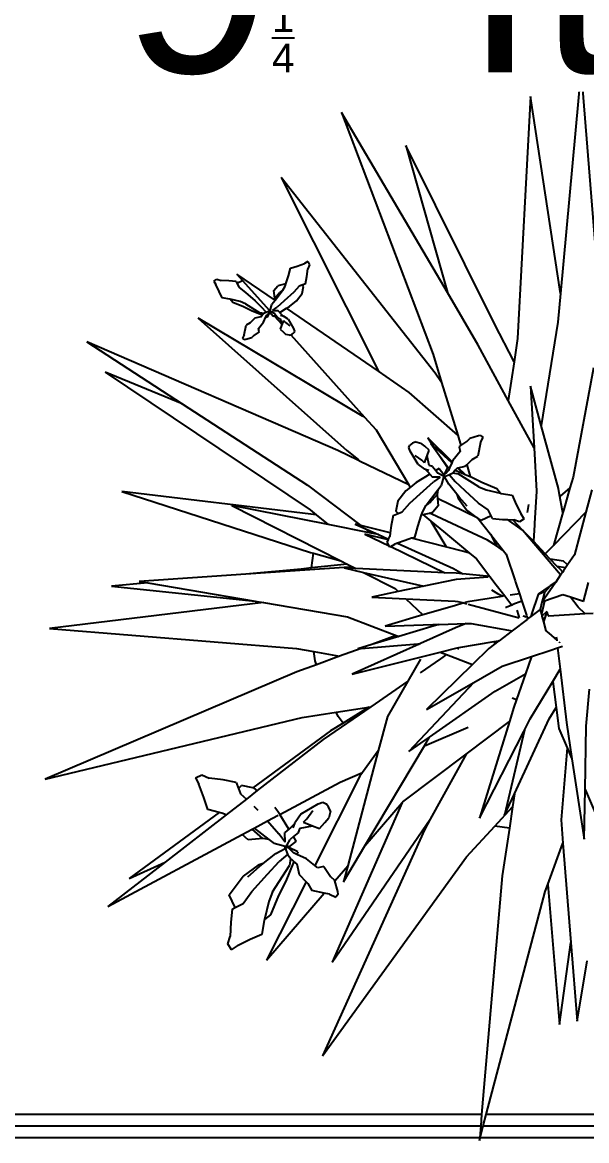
# Model space of a CAD drawing. Header units: metres. Extents: x 244.4 to 340.3, y -4.1 to 64.3.
# Drawn here: x 328.898 to 329.284, y 47.32 to 48.087 of the extents above; entities that cross this region are included whole.
import ezdxf

# ---------------------------------------------------------------- set-up
doc = ezdxf.new("R2010")
doc.units = ezdxf.units.M
doc.layers.get('Defpoints').update_dxf_attribs({"lineweight": 0})
doc.layers.add('Edges', color=7, linetype='Continuous')
doc.styles.add('TEXTS', font='swissl.ttf')
doc.dimstyles.new('Copy of DIMTEXT', dxfattribs={"dimscale": 0.3, "dimtxt": 0.22, "dimasz": 0.18, "dimexe": 0.05, "dimexo": 0.05, "dimgap": 0.05, "dimtad": 0, "dimzin": 1, "dimdsep": 46, "dimtxsty": 'TEXTS', "dimblk": 'ARCHTICK', "dimcen": 0.1, "dimclrd": 256, "dimclre": 6, "dimclrt": 7, "dimadec": 0, "dimazin": 0, "dimtfac": 0.15, "dimtix": 1, "dimtofl": 0, "dimtmove": 1, "dimatfit": 3, "dimldrblk": 'OPEN', "dimfxl": 0, "dimtolj": 1, "dimtzin": 0, "dimarcsym": 0})

# ---------------------------------------------------------------- blocks, each defined once
blk = doc.blocks.new('7ui89o')
at = {"layer": 'Edges'}
for p, q in [((277.58516, 48.07429), (276.50005, 48.07423)), ((277.58516, 48.06637), (276.50005, 48.06631)), ((276.50005, 48.05844), (277.58516, 48.05844)), ((277.07142, 48.055), (277.05724, 47.9007)), ((277.08604, 47.87334), (277.07142, 48.055)), ((277.03682, 48.03599), (277.02784, 47.86995)), ((277.05724, 47.9007), (277.03682, 48.03599)), ((276.90732, 48.02491), (276.97003, 47.85898)), ((276.9798, 47.90142), (276.90732, 48.02491)), ((276.9512, 48.00233), (276.9798, 47.90142)), ((277.01211, 47.87993), (276.9512, 48.00233)), ((276.97138, 47.84618), (276.8658, 47.98035)), ((276.8658, 47.98035), (276.93248, 47.84737)), ((276.87681, 47.9195), (276.88177, 47.92136)), ((276.88412, 47.92268), (276.88177, 47.92136)), ((276.88412, 47.92268), (276.8853, 47.92031)), ((276.86125, 47.89634), (276.8355, 47.91405)), ((276.8355, 47.91405), (276.83945, 47.90962)), ((276.87087, 47.91278), (276.87229, 47.91803)), ((276.87229, 47.91803), (276.87681, 47.9195)), ((276.88343, 47.91233), (276.88408, 47.9176)), ((276.8853, 47.92031), (276.88408, 47.9176)), ((276.8196, 47.90917), (276.82185, 47.91056)), ((276.8196, 47.90917), (276.82114, 47.90696)), ((276.82345, 47.90219), (276.82114, 47.90696)), ((276.82185, 47.91056), (276.82466, 47.90961)), ((276.82997, 47.90946), (276.82466, 47.90961)), ((276.83491, 47.90894), (276.82997, 47.90946)), ((276.83491, 47.90894), (276.83549, 47.90777)), ((276.83549, 47.90777), (276.83945, 47.90962)), ((276.83549, 47.90777), (276.83698, 47.90477)), ((276.83945, 47.90962), (276.85758, 47.88929)), ((276.86091, 47.90287), (276.86349, 47.90595)), ((276.869, 47.90728), (276.86349, 47.90595)), ((276.86698, 47.90295), (276.86851, 47.90586)), ((276.86851, 47.90586), (276.869, 47.90728)), ((276.869, 47.90728), (276.87087, 47.91278)), ((276.8781, 47.90579), (276.87447, 47.9016)), ((276.88012, 47.90656), (276.8781, 47.90579)), ((276.88245, 47.90746), (276.88012, 47.90656)), ((276.88012, 47.90656), (276.88128, 47.90547)), ((276.88245, 47.90746), (276.88343, 47.91233)), ((276.82535, 47.89784), (276.82345, 47.90219)), ((276.83698, 47.90477), (276.8415, 47.90155)), ((276.8415, 47.90155), (276.84799, 47.89566)), ((276.86143, 47.89745), (276.86091, 47.90287)), ((276.86143, 47.89745), (276.86504, 47.90159)), ((276.86674, 47.90251), (276.86173, 47.89602)), ((276.86698, 47.90295), (276.86504, 47.90159)), ((276.86674, 47.90251), (276.86698, 47.90295)), ((276.87447, 47.9016), (276.86799, 47.89569)), ((276.87638, 47.89565), (276.88025, 47.9007)), ((276.88025, 47.9007), (276.88128, 47.90547)), ((277.00095, 47.86539), (276.9798, 47.90142)), ((277.05724, 47.9007), (277.05544, 47.88114)), ((276.83071, 47.89691), (276.82535, 47.89784)), ((276.83101, 47.89684), (276.83071, 47.89691)), ((276.8328, 47.8945), (276.83101, 47.89684)), ((276.83781, 47.89522), (276.83101, 47.89684)), ((276.84002, 47.89156), (276.8328, 47.8945)), ((276.84132, 47.89377), (276.83781, 47.89522)), ((276.84544, 47.88886), (276.84002, 47.89156)), ((276.84132, 47.89377), (276.85127, 47.88748)), ((276.84799, 47.89566), (276.8527, 47.89124)), ((276.85554, 47.88802), (276.8527, 47.89124)), ((276.85841, 47.88911), (276.85955, 47.89319)), ((276.86167, 47.89594), (276.85955, 47.89319)), ((276.85999, 47.88912), (276.86316, 47.89142)), ((276.86125, 47.89634), (276.86143, 47.89745)), ((276.86173, 47.89602), (276.86125, 47.89634)), ((276.8619, 47.8959), (276.86173, 47.89602)), ((276.86541, 47.89341), (276.86316, 47.89142)), ((276.86489, 47.88769), (276.86961, 47.8906)), ((276.86541, 47.89341), (276.8655, 47.89342)), ((276.8655, 47.89342), (276.86546, 47.89345)), ((276.86799, 47.89569), (276.8655, 47.89342)), ((276.86961, 47.8906), (276.87148, 47.89175)), ((276.93248, 47.84737), (276.86961, 47.8906)), ((276.87148, 47.89175), (276.87638, 47.89565)), ((276.80906, 47.88392), (276.91097, 47.793)), ((276.92162, 47.81671), (276.80906, 47.88392)), ((276.84789, 47.88378), (276.84453, 47.88058)), ((276.85278, 47.88579), (276.84544, 47.88886)), ((276.85184, 47.88472), (276.84789, 47.88378)), ((276.85392, 47.887), (276.85127, 47.88748)), ((276.85184, 47.88472), (276.85278, 47.88579)), ((276.85201, 47.88476), (276.85184, 47.88472)), ((276.85278, 47.88579), (276.85343, 47.88648)), ((276.85343, 47.88648), (276.85392, 47.887)), ((276.85382, 47.88108), (276.85544, 47.88467)), ((276.85392, 47.887), (276.85446, 47.88758)), ((276.85446, 47.88758), (276.85554, 47.88802)), ((276.85544, 47.88467), (276.85601, 47.88594)), ((276.85636, 47.88428), (276.85544, 47.88467)), ((276.85554, 47.88802), (276.85779, 47.88892)), ((276.85601, 47.88594), (276.85662, 47.88652)), ((276.85636, 47.88428), (276.85801, 47.88768)), ((276.85662, 47.88652), (276.85675, 47.88664)), ((276.8569, 47.88647), (276.85662, 47.88652)), ((276.85675, 47.88664), (276.85807, 47.8879)), ((276.8569, 47.88647), (276.85675, 47.88664)), ((276.85757, 47.8891), (276.8577, 47.88909)), ((276.85758, 47.88929), (276.8577, 47.88909)), ((276.8577, 47.88909), (276.85775, 47.8891)), ((276.85779, 47.88892), (276.8577, 47.88909)), ((276.85775, 47.8891), (276.8578, 47.88905)), ((276.85779, 47.88892), (276.85786, 47.88895)), ((276.85786, 47.88895), (276.85789, 47.88893)), ((276.85789, 47.88893), (276.85806, 47.88845)), ((276.85789, 47.88893), (276.85792, 47.88891)), ((276.85792, 47.88891), (276.85825, 47.88854)), ((276.85792, 47.88891), (276.8583, 47.88871)), ((276.85799, 47.88911), (276.85841, 47.88911)), ((276.85801, 47.88768), (276.85807, 47.8879)), ((276.85801, 47.88768), (276.85817, 47.8878)), ((276.85806, 47.88845), (276.85817, 47.88825)), ((276.85807, 47.8879), (276.8582, 47.88803)), ((276.85815, 47.88818), (276.85817, 47.88825)), ((276.85815, 47.88818), (276.8582, 47.88803)), ((276.85817, 47.88825), (276.85825, 47.88854)), ((276.85817, 47.8878), (276.85895, 47.88836)), ((276.86039, 47.88491), (276.85817, 47.8878)), ((276.85825, 47.88854), (276.8583, 47.88871)), ((276.8583, 47.88871), (276.85841, 47.88911)), ((276.85837, 47.88867), (276.85895, 47.88836)), ((276.85895, 47.88836), (276.86105, 47.88723)), ((276.85996, 47.88909), (276.85999, 47.88912)), ((276.85999, 47.88912), (276.86362, 47.88914)), ((276.86039, 47.88491), (276.8611, 47.88535)), ((276.86208, 47.88595), (276.86105, 47.88723)), ((276.8611, 47.88535), (276.86208, 47.88595)), ((276.8611, 47.88535), (276.86598, 47.87987)), ((276.86364, 47.88403), (276.86208, 47.88595)), ((276.86489, 47.88769), (276.86362, 47.88914)), ((276.86364, 47.88403), (276.86527, 47.88346)), ((276.86542, 47.88707), (276.86489, 47.88769)), ((276.86527, 47.88346), (276.86598, 47.87987)), ((276.86701, 47.88545), (276.86542, 47.88707)), ((276.86543, 47.886), (276.86701, 47.88545)), ((276.86701, 47.88545), (276.86744, 47.88531)), ((276.87058, 47.8831), (276.86744, 47.88531)), ((276.87058, 47.8831), (276.87437, 47.87666)), ((276.84054, 47.87244), (276.84183, 47.87902)), ((276.84453, 47.88058), (276.84183, 47.87902)), ((276.85034, 47.87684), (276.85382, 47.88108)), ((276.85085, 47.87453), (276.85034, 47.87684)), ((276.86619, 47.87884), (276.86517, 47.87619)), ((276.86517, 47.87619), (276.86736, 47.87422)), ((276.86598, 47.87987), (276.86619, 47.87884)), ((276.86749, 47.8822), (276.86619, 47.87884)), ((276.86749, 47.8822), (276.86872, 47.88089)), ((276.86872, 47.88089), (276.87187, 47.87866)), ((276.87437, 47.87666), (276.87496, 47.8749)), ((277.02546, 47.85378), (277.01211, 47.87993)), ((277.05544, 47.88114), (277.04409, 47.81011)), ((276.90471, 47.79297), (276.7326, 47.86754)), ((276.7326, 47.86754), (276.79793, 47.82511)), ((276.84054, 47.87244), (276.83938, 47.87003)), ((276.84054, 47.86917), (276.83938, 47.87003)), ((276.84054, 47.86917), (276.84157, 47.86932)), ((276.84157, 47.86932), (276.8457, 47.87054)), ((276.84711, 47.87206), (276.8457, 47.87054)), ((276.85085, 47.87453), (276.84711, 47.87206)), ((276.86736, 47.87422), (276.86916, 47.87273)), ((276.87161, 47.8721), (276.86916, 47.87273)), ((276.87161, 47.8721), (276.87256, 47.8725)), ((276.87256, 47.8725), (276.87329, 47.87281)), ((276.87256, 47.8725), (276.92304, 47.81591)), ((276.87329, 47.87281), (276.87445, 47.87373)), ((276.87496, 47.8749), (276.87445, 47.87373)), ((277.02784, 47.86995), (277.02546, 47.85378)), ((277.02156, 47.82736), (277.00095, 47.86539)), ((276.97003, 47.85898), (276.97585, 47.83982)), ((277.02546, 47.85378), (277.02156, 47.82736)), ((276.7452, 47.84684), (276.88575, 47.75236)), ((276.79793, 47.82511), (276.7452, 47.84684)), ((276.9537, 47.83277), (276.93248, 47.84737)), ((276.97585, 47.83982), (276.97138, 47.84618)), ((277.07984, 47.84972), (277.06594, 47.77483)), ((276.97585, 47.83982), (276.98686, 47.80363)), ((277.03668, 47.83726), (277.03918, 47.79486)), ((277.04409, 47.81011), (277.03668, 47.83726)), ((276.98686, 47.80363), (276.9537, 47.83277)), ((276.79793, 47.82511), (276.88388, 47.76928)), ((277.03918, 47.79486), (277.02156, 47.82736)), ((276.92304, 47.81591), (276.92162, 47.81671)), ((276.92304, 47.81591), (276.93088, 47.80713)), ((276.93088, 47.80713), (276.95348, 47.76946)), ((277.05588, 47.76693), (277.04409, 47.81011)), ((276.95818, 47.79909), (276.95579, 47.79807)), ((276.95818, 47.79909), (276.96168, 47.79818)), ((276.96639, 47.80167), (276.96984, 47.79648)), ((276.98316, 47.78528), (276.96639, 47.80167)), ((276.98686, 47.80363), (276.98905, 47.79641)), ((276.98905, 47.79641), (276.99318, 47.79915)), ((276.99318, 47.79915), (276.99521, 47.80132)), ((277.0011, 47.80305), (276.99521, 47.80132)), ((277.00257, 47.7986), (277.00073, 47.78919)), ((277.00257, 47.80327), (277.0011, 47.80305)), ((277.00257, 47.80327), (277.00423, 47.80204)), ((277.00257, 47.7986), (277.00423, 47.80204)), ((276.91831, 47.78642), (276.90471, 47.79297)), ((276.91097, 47.793), (276.91859, 47.78678)), ((276.95339, 47.79508), (276.95413, 47.79676)), ((276.95424, 47.79257), (276.95339, 47.79508)), ((276.95579, 47.79807), (276.95413, 47.79676)), ((276.95966, 47.78336), (276.95424, 47.79257)), ((276.96426, 47.79606), (276.96168, 47.79818)), ((276.96739, 47.79324), (276.96426, 47.79606)), ((276.96593, 47.78945), (276.96739, 47.79324)), ((276.96984, 47.79648), (276.9684, 47.7978)), ((276.9684, 47.7978), (276.97425, 47.78987)), ((276.98284, 47.78456), (276.96984, 47.79648)), ((276.98858, 47.79232), (276.9836, 47.78626)), ((276.98784, 47.79561), (276.98905, 47.79641)), ((276.98784, 47.79561), (276.98858, 47.79232)), ((277.03918, 47.79486), (277.04093, 47.76515)), ((276.91831, 47.78642), (276.91859, 47.78678)), ((276.92008, 47.78556), (276.91831, 47.78642)), ((276.91859, 47.78678), (276.92008, 47.78556)), ((276.95348, 47.76946), (276.92008, 47.78556)), ((276.96232, 47.78653), (276.95781, 47.78971)), ((276.95966, 47.78336), (276.96414, 47.78022)), ((276.96408, 47.78466), (276.96232, 47.78653)), ((276.96408, 47.78466), (276.96593, 47.78945)), ((276.96725, 47.78285), (276.96593, 47.78945)), ((276.97425, 47.78987), (276.97985, 47.78145)), ((276.97425, 47.78987), (276.98042, 47.78149)), ((276.98284, 47.78456), (276.98129, 47.78113)), ((276.98316, 47.78528), (276.98284, 47.78456)), ((276.9836, 47.78626), (276.98316, 47.78528)), ((276.99207, 47.78239), (276.99304, 47.78331)), ((276.99304, 47.78331), (276.99687, 47.78697)), ((276.99304, 47.78331), (276.99551, 47.77517)), ((276.99687, 47.78697), (277.00073, 47.78919)), ((276.96779, 47.77682), (276.95837, 47.77101)), ((276.96475, 47.78001), (276.96414, 47.78022)), ((276.96475, 47.78001), (276.96702, 47.77769)), ((276.96702, 47.77923), (276.96475, 47.78001)), ((276.96702, 47.77769), (276.96779, 47.77682)), ((276.96958, 47.78204), (276.96725, 47.78285)), ((276.96779, 47.77682), (276.9696, 47.77475)), ((276.96958, 47.78204), (276.9718, 47.77929)), ((276.97421, 47.78078), (276.9718, 47.77929)), ((276.9718, 47.77929), (276.97327, 47.77747)), ((276.97627, 47.77586), (276.97327, 47.77747)), ((276.97421, 47.78078), (276.97738, 47.77666)), ((276.97738, 47.77666), (276.97627, 47.77586)), ((276.9771, 47.77541), (276.97627, 47.77586)), ((276.9772, 47.77536), (276.97705, 47.77479)), ((276.97739, 47.77602), (276.9772, 47.77536)), ((276.97779, 47.77504), (276.9772, 47.77536)), ((276.97753, 47.77651), (276.97734, 47.77633)), ((276.97742, 47.77612), (276.97734, 47.77633)), ((276.97761, 47.77681), (276.97738, 47.77666)), ((276.97742, 47.77612), (276.97739, 47.77602)), ((276.97755, 47.77573), (276.97739, 47.77602)), ((276.97755, 47.77573), (276.97742, 47.77612)), ((276.97941, 47.77831), (276.97753, 47.77651)), ((276.97761, 47.77681), (276.97753, 47.77651)), ((276.97779, 47.77504), (276.97755, 47.77573)), ((276.97985, 47.78145), (276.97761, 47.77681)), ((276.98114, 47.77635), (276.97793, 47.77505)), ((276.9792, 47.77856), (276.9796, 47.77849)), ((276.9792, 47.77856), (276.97941, 47.77831)), ((276.9796, 47.77849), (276.97941, 47.77831)), ((276.98047, 47.77932), (276.9796, 47.77849)), ((276.97997, 47.78168), (276.97985, 47.78145)), ((276.97997, 47.78168), (276.98042, 47.78149)), ((276.98042, 47.78149), (276.98129, 47.78113)), ((276.98129, 47.78113), (276.98047, 47.77932)), ((276.98268, 47.77697), (276.98114, 47.77635)), ((276.98114, 47.77635), (276.9852, 47.77174)), ((276.98349, 47.77779), (276.98268, 47.77697)), ((276.98415, 47.77854), (276.98349, 47.77779)), ((276.98349, 47.77779), (276.98724, 47.77712)), ((276.98509, 47.77953), (276.98415, 47.77854)), ((276.98643, 47.78105), (276.98509, 47.77953)), ((276.98509, 47.77953), (276.99104, 47.77704)), ((276.98618, 47.78099), (276.98643, 47.78105)), ((276.98643, 47.78105), (276.98662, 47.7811)), ((276.98662, 47.7811), (276.98727, 47.78125)), ((276.99104, 47.77704), (276.98662, 47.7811)), ((277.00146, 47.76813), (276.98724, 47.77712)), ((276.98727, 47.78125), (276.99207, 47.78239)), ((276.99198, 47.77665), (276.98727, 47.78125)), ((276.99104, 47.77704), (276.99198, 47.77665)), ((276.99198, 47.77665), (276.99551, 47.77517)), ((276.88388, 47.76928), (276.92057, 47.74159)), ((276.95443, 47.76788), (276.95137, 47.76544)), ((276.95348, 47.76946), (276.95443, 47.76788)), ((276.95837, 47.77101), (276.95443, 47.76788)), ((276.96335, 47.76538), (276.97026, 47.77149)), ((276.97479, 47.77478), (276.9696, 47.77475)), ((276.97479, 47.77478), (276.97026, 47.77149)), ((276.97324, 47.76613), (276.97542, 47.76895)), ((276.97483, 47.77481), (276.97479, 47.77478)), ((276.97705, 47.77479), (276.97542, 47.76895)), ((276.97806, 47.77482), (276.97705, 47.77479)), ((276.97784, 47.77502), (276.97779, 47.77504)), ((276.97793, 47.77505), (276.97784, 47.77502)), ((276.97798, 47.77496), (276.97784, 47.77502)), ((276.97798, 47.77496), (276.97793, 47.77505)), ((276.97825, 47.7748), (276.97798, 47.77496)), ((276.98084, 47.76986), (276.97806, 47.77482)), ((276.97825, 47.7748), (276.97806, 47.77482)), ((276.98625, 47.76311), (276.98084, 47.76986)), ((276.99193, 47.76543), (276.9852, 47.77174)), ((276.99551, 47.77517), (276.99558, 47.77514)), ((276.99558, 47.77514), (277.00331, 47.77128)), ((277.00146, 47.76813), (277.00647, 47.76606)), ((277.00331, 47.77128), (277.01363, 47.76709)), ((277.06594, 47.77483), (277.06382, 47.76745)), ((276.75659, 47.76496), (276.88597, 47.72316)), ((276.88629, 47.74934), (276.75659, 47.76496)), ((276.95137, 47.76544), (276.94584, 47.75822)), ((276.95409, 47.75694), (276.96335, 47.76538)), ((276.96514, 47.75565), (276.97324, 47.76613)), ((276.97273, 47.76288), (276.96758, 47.75695)), ((276.97324, 47.76613), (276.97273, 47.76288)), ((276.97273, 47.76288), (276.973, 47.76006)), ((277.00025, 47.74692), (276.973, 47.76006)), ((276.973, 47.76006), (276.97347, 47.75512)), ((276.98625, 47.76311), (276.9871, 47.76041)), ((276.98784, 47.76113), (276.98625, 47.76311)), ((276.9871, 47.76041), (276.993, 47.7523)), ((276.99336, 47.75492), (276.98784, 47.76113)), ((277.0012, 47.75701), (276.99193, 47.76543)), ((277.00647, 47.76606), (277.01619, 47.76375)), ((277.01363, 47.76709), (277.01619, 47.76375)), ((277.01619, 47.76375), (277.01662, 47.76364)), ((277.01662, 47.76364), (277.02428, 47.76232)), ((277.02428, 47.76232), (277.02698, 47.7561)), ((277.04093, 47.76515), (277.03951, 47.7429)), ((277.0567, 47.76255), (277.05588, 47.76693)), ((277.0571, 47.7618), (277.0567, 47.76255)), ((277.05687, 47.7616), (277.0567, 47.76255)), ((277.0571, 47.7618), (277.05687, 47.7616)), ((277.05853, 47.75276), (277.05687, 47.7616)), ((277.06382, 47.76745), (277.0571, 47.7618)), ((277.06382, 47.76745), (277.05952, 47.75253)), ((277.07878, 47.76617), (277.07471, 47.75082)), ((276.89809, 47.74222), (276.83203, 47.7554)), ((276.83203, 47.7554), (276.90671, 47.71735)), ((276.88575, 47.75236), (276.88985, 47.74899)), ((276.94584, 47.75822), (276.94437, 47.75141)), ((276.94891, 47.75096), (276.95409, 47.75694)), ((276.9648, 47.75501), (276.96261, 47.75085)), ((276.9648, 47.75501), (276.96758, 47.75695)), ((276.96514, 47.75565), (276.9648, 47.75501)), ((276.97347, 47.75512), (276.96979, 47.75073)), ((277.00025, 47.74692), (276.993, 47.7523)), ((277.00765, 47.75242), (277.0012, 47.75701)), ((277.00978, 47.74813), (277.00765, 47.75242)), ((277.02698, 47.7561), (277.03029, 47.74929)), ((277.03547, 47.75611), (277.03458, 47.75057)), ((277.05893, 47.75262), (277.05853, 47.75276)), ((277.05894, 47.75053), (277.05853, 47.75276)), ((277.05952, 47.75253), (277.05894, 47.75053)), ((276.88985, 47.74899), (276.88629, 47.74934)), ((276.88985, 47.74899), (276.89809, 47.74222)), ((276.9427, 47.74857), (276.9413, 47.74161)), ((276.9427, 47.74857), (276.94603, 47.74985)), ((276.94603, 47.74985), (276.94437, 47.75141)), ((276.94603, 47.74985), (276.94891, 47.75096)), ((276.96192, 47.74883), (276.95924, 47.74098)), ((276.96261, 47.75085), (276.96192, 47.74883)), ((276.96192, 47.74883), (276.963, 47.74909)), ((276.963, 47.74909), (276.96747, 47.75017)), ((276.963, 47.74909), (276.96839, 47.74463)), ((276.96747, 47.75017), (276.96842, 47.7504)), ((276.96907, 47.74943), (276.96747, 47.75017)), ((276.96839, 47.74463), (276.97868, 47.72748)), ((276.96839, 47.74463), (276.97703, 47.73748)), ((276.96842, 47.7504), (276.96979, 47.75073)), ((277.00735, 47.73162), (276.96907, 47.74943)), ((277.00058, 47.74668), (277.00025, 47.74692)), ((277.00294, 47.74493), (277.00058, 47.74668)), ((277.00058, 47.74668), (277.00927, 47.73575)), ((277.00978, 47.74813), (277.00294, 47.74493)), ((277.01061, 47.74645), (277.00978, 47.74813)), ((277.01061, 47.74645), (277.01767, 47.74572)), ((277.01767, 47.74572), (277.02092, 47.74562)), ((277.03136, 47.73849), (277.02092, 47.74562)), ((277.02092, 47.74562), (277.02475, 47.74551)), ((277.03136, 47.73849), (277.02475, 47.74551)), ((277.02475, 47.74551), (277.02525, 47.7455)), ((277.02927, 47.74414), (277.02525, 47.7455)), ((277.03249, 47.74613), (277.02927, 47.74414)), ((277.03249, 47.74613), (277.03029, 47.74929)), ((277.07471, 47.75082), (277.05244, 47.72795)), ((277.05894, 47.75053), (277.05244, 47.72795)), ((277.07471, 47.75082), (277.06691, 47.72142)), ((276.92752, 47.73635), (276.89809, 47.74222)), ((276.92057, 47.74159), (276.91656, 47.7426)), ((276.91656, 47.7426), (276.92326, 47.73957)), ((276.94067, 47.73653), (276.92057, 47.74159)), ((276.92326, 47.73957), (276.92752, 47.73635)), ((276.92326, 47.73957), (276.93258, 47.73534)), ((276.9413, 47.74161), (276.94067, 47.73653)), ((276.95924, 47.74098), (276.95721, 47.73348)), ((276.97703, 47.73748), (276.99492, 47.72268)), ((277.05743, 47.70766), (277.03136, 47.73849)), ((277.03874, 47.73079), (277.03136, 47.73849)), ((277.03945, 47.74197), (277.03874, 47.73079)), ((277.03951, 47.7429), (277.03945, 47.74197)), ((276.92313, 47.73578), (276.93989, 47.72767)), ((276.93934, 47.73179), (276.92313, 47.73578)), ((276.93258, 47.73534), (276.92752, 47.73635)), ((276.93258, 47.73534), (276.93952, 47.73219)), ((276.93863, 47.73021), (276.93934, 47.73179)), ((276.93989, 47.72767), (276.93863, 47.73021)), ((276.93934, 47.73179), (276.93952, 47.73219)), ((276.93952, 47.73219), (276.94037, 47.73409)), ((276.94067, 47.73653), (276.94037, 47.73409)), ((276.9456, 47.72944), (276.94367, 47.72872)), ((276.95076, 47.73137), (276.9456, 47.72944)), ((276.9456, 47.72944), (276.9839, 47.71208)), ((276.9553, 47.73285), (276.95076, 47.73137)), ((276.95721, 47.73348), (276.9553, 47.73285)), ((276.991, 47.72387), (276.9553, 47.73285)), ((277.01339, 47.72761), (277.00735, 47.73162)), ((277.00927, 47.73575), (277.01339, 47.72761)), ((277.00927, 47.73575), (277.01835, 47.72432)), ((277.04687, 47.72224), (277.03874, 47.73079)), ((276.88597, 47.72316), (276.888, 47.72259)), ((276.88667, 47.71248), (276.888, 47.72259)), ((276.888, 47.72259), (276.90671, 47.71735)), ((276.94031, 47.72683), (276.93989, 47.72767)), ((276.94031, 47.72683), (276.94092, 47.72717)), ((276.94092, 47.72717), (276.94367, 47.72872)), ((276.94092, 47.72717), (276.97799, 47.70922)), ((276.99492, 47.72268), (276.991, 47.72387)), ((276.99492, 47.72268), (276.99975, 47.71869)), ((277.01835, 47.72432), (277.01339, 47.72761)), ((277.01835, 47.72432), (277.02019, 47.72201)), ((277.02019, 47.72201), (277.0262, 47.70371)), ((277.05244, 47.72795), (277.04687, 47.72224)), ((277.05034, 47.71858), (277.04687, 47.72224)), ((276.91103, 47.71515), (276.88667, 47.71248)), ((276.90671, 47.71735), (276.91103, 47.71515)), ((276.91103, 47.71515), (276.91532, 47.71296)), ((276.99975, 47.71869), (277.00887, 47.7067)), ((277.05942, 47.71719), (277.05034, 47.71858)), ((277.05511, 47.71357), (277.05034, 47.71858)), ((277.06189, 47.71495), (277.05942, 47.71719)), ((277.06224, 47.71464), (277.05945, 47.71058)), ((277.06224, 47.71464), (277.06189, 47.71495)), ((277.06691, 47.72142), (277.06224, 47.71464)), ((276.84166, 47.70829), (276.76851, 47.70328)), ((276.91254, 47.71314), (276.84166, 47.70829)), ((276.87956, 47.7117), (276.84166, 47.70829)), ((276.88667, 47.71248), (276.87956, 47.7117)), ((276.90896, 47.71251), (276.92219, 47.70946)), ((276.91696, 47.71213), (276.90896, 47.71251)), ((276.91532, 47.71296), (276.91254, 47.71314)), ((276.91532, 47.71296), (276.91696, 47.71213)), ((276.97799, 47.70922), (276.91696, 47.71213)), ((276.92219, 47.70946), (276.94392, 47.6984)), ((276.92219, 47.70946), (276.96359, 47.69993)), ((276.98577, 47.70885), (276.97799, 47.70922)), ((276.9839, 47.71208), (276.99041, 47.70842)), ((277.00776, 47.70619), (276.98571, 47.70456)), ((276.99041, 47.70842), (276.98577, 47.70885)), ((277.00887, 47.7067), (276.99041, 47.70842)), ((277.00887, 47.7067), (277.01325, 47.70095)), ((277.05743, 47.70766), (277.05406, 47.70276)), ((277.06076, 47.71264), (277.05511, 47.71357)), ((277.05699, 47.71159), (277.05511, 47.71357)), ((277.05882, 47.70967), (277.05699, 47.71159)), ((277.05882, 47.70967), (277.05743, 47.70766)), ((277.05945, 47.71058), (277.05882, 47.70967)), ((276.77455, 47.70225), (276.74946, 47.7)), ((276.74946, 47.7), (276.84796, 47.68972)), ((276.76851, 47.70328), (276.77455, 47.70225)), ((276.77455, 47.70225), (276.84796, 47.68972)), ((276.96359, 47.69993), (276.94613, 47.69628)), ((276.98571, 47.70456), (276.96359, 47.69993)), ((277.01325, 47.70095), (277.01419, 47.69971)), ((277.01419, 47.69971), (277.01911, 47.69326)), ((277.0262, 47.70371), (277.02651, 47.70277)), ((277.02651, 47.70277), (277.02913, 47.69483)), ((277.05034, 47.70028), (277.0458, 47.69725)), ((277.05058, 47.7002), (277.04631, 47.69571)), ((277.05406, 47.70276), (277.04639, 47.69162)), ((277.05406, 47.70276), (277.05034, 47.70028)), ((277.05058, 47.7002), (277.05034, 47.70028)), ((277.07318, 47.68938), (277.07655, 47.70248)), ((276.94613, 47.69628), (276.92803, 47.69249)), ((276.92803, 47.69249), (276.95129, 47.69135)), ((276.94392, 47.6984), (276.94613, 47.69628)), ((276.95129, 47.69135), (276.96291, 47.68024)), ((276.95129, 47.69135), (276.98521, 47.68968)), ((277.01573, 47.69273), (276.99372, 47.68929)), ((277.00993, 47.69744), (277.01412, 47.69508)), ((277.01412, 47.69508), (277.01775, 47.69305)), ((277.01775, 47.69305), (277.01573, 47.69273)), ((277.01911, 47.69326), (277.01775, 47.69305)), ((277.01911, 47.69326), (277.0239, 47.68696)), ((277.02913, 47.69483), (277.0228, 47.69384)), ((277.02913, 47.69483), (277.0308, 47.68975)), ((277.04197, 47.69426), (277.03744, 47.68072)), ((277.04393, 47.69504), (277.04197, 47.69426)), ((277.04216, 47.69482), (277.04197, 47.69426)), ((277.0458, 47.69725), (277.04216, 47.69482)), ((277.0458, 47.69725), (277.04393, 47.69504)), ((277.04639, 47.69604), (277.04393, 47.69504)), ((277.04639, 47.69162), (277.04464, 47.68909)), ((277.0452, 47.69134), (277.04464, 47.68909)), ((277.04631, 47.69571), (277.0452, 47.69134)), ((277.04639, 47.69162), (277.0452, 47.69134)), ((277.04639, 47.69604), (277.04631, 47.69571)), ((277.059, 47.6941), (277.04641, 47.6897)), ((277.06419, 47.69237), (277.059, 47.6941)), ((277.06952, 47.68551), (277.06419, 47.69237)), ((277.07318, 47.68938), (277.06419, 47.69237)), ((276.8538, 47.68872), (276.70708, 47.67093)), ((276.84796, 47.68972), (276.8538, 47.68872)), ((276.8538, 47.68872), (276.91138, 47.67889)), ((276.98463, 47.68662), (276.96291, 47.68024)), ((276.99103, 47.68849), (276.98463, 47.68662)), ((276.98521, 47.68968), (276.987, 47.68959)), ((276.987, 47.68959), (276.99103, 47.68849)), ((276.99103, 47.68849), (276.99314, 47.68792)), ((276.99372, 47.68929), (276.99176, 47.68871)), ((276.99411, 47.68766), (277.02909, 47.67817)), ((277.02015, 47.68545), (277.01968, 47.68526)), ((277.0239, 47.68696), (277.02015, 47.68545)), ((277.02475, 47.68731), (277.0239, 47.68696)), ((277.0308, 47.68975), (277.02475, 47.68731)), ((277.0274, 47.68358), (277.02853, 47.67998)), ((277.0308, 47.68975), (277.03396, 47.68013)), ((277.04335, 47.68403), (277.03688, 47.67908)), ((277.04464, 47.68909), (277.04335, 47.68403)), ((277.04335, 47.68403), (277.04424, 47.68082)), ((277.04641, 47.6897), (277.04424, 47.68082)), ((277.04641, 47.6897), (277.04464, 47.68909)), ((277.07406, 47.68114), (277.06952, 47.68551)), ((276.91138, 47.67889), (276.94478, 47.66614)), ((276.96291, 47.68024), (276.93707, 47.67266)), ((277.03441, 47.67718), (277.02409, 47.66928)), ((277.02853, 47.67998), (277.02909, 47.67817)), ((277.03159, 47.67973), (277.03255, 47.67943)), ((277.03255, 47.67943), (277.03321, 47.67922)), ((277.03321, 47.67922), (277.03383, 47.67902)), ((277.03396, 47.68013), (277.03427, 47.6792)), ((277.03427, 47.6792), (277.03482, 47.6775)), ((277.03482, 47.6775), (277.03441, 47.67718)), ((277.03688, 47.67908), (277.03482, 47.6775)), ((277.03737, 47.68052), (277.03688, 47.67908)), ((277.03744, 47.68072), (277.03737, 47.68052)), ((277.04424, 47.68082), (277.04462, 47.67941)), ((277.04793, 47.68258), (277.04462, 47.67941)), ((277.04462, 47.67941), (277.04567, 47.67555)), ((277.04639, 47.67766), (277.04567, 47.67555)), ((277.04567, 47.67555), (277.04731, 47.66946)), ((277.04624, 47.67884), (277.04639, 47.67766)), ((277.04705, 47.67955), (277.04639, 47.67766)), ((277.04662, 47.67952), (277.04705, 47.67955)), ((277.04782, 47.68178), (277.04705, 47.67955)), ((277.04782, 47.68178), (277.04844, 47.68085)), ((277.04793, 47.68258), (277.04844, 47.68085)), ((277.04844, 47.68085), (277.04923, 47.67968)), ((277.04905, 47.67967), (277.04923, 47.67968)), ((277.04923, 47.67968), (277.07406, 47.68114)), ((277.07368, 47.68112), (277.07388, 47.68132)), ((277.07406, 47.68114), (277.07983, 47.68148)), ((276.70708, 47.67093), (276.87644, 47.65732)), ((276.93707, 47.67266), (276.9698, 47.67365)), ((276.97075, 47.67275), (276.94647, 47.66549)), ((276.98533, 47.6714), (276.96137, 47.66064)), ((276.9698, 47.67365), (276.97424, 47.67379)), ((276.9698, 47.67365), (276.97075, 47.67275)), ((276.97424, 47.67379), (276.97075, 47.67275)), ((276.97424, 47.67379), (276.99264, 47.67435)), ((276.99264, 47.67435), (276.98533, 47.6714)), ((276.99264, 47.67435), (276.99615, 47.67446)), ((276.99615, 47.67446), (277.02409, 47.66928)), ((277.02409, 47.66928), (277.01531, 47.66255)), ((277.04731, 47.66946), (277.04933, 47.66768)), ((276.96036, 47.66019), (276.91453, 47.63961)), ((276.92071, 47.6573), (276.95955, 47.66049)), ((276.94478, 47.66614), (276.92799, 47.65997)), ((276.94647, 47.66549), (276.92799, 47.65997)), ((276.94478, 47.66614), (276.94647, 47.66549)), ((276.95955, 47.66049), (276.96137, 47.66064)), ((276.95955, 47.66049), (276.96036, 47.66019)), ((276.96137, 47.66064), (276.96036, 47.66019)), ((276.98763, 47.65782), (277.01186, 47.66196)), ((277.01186, 47.66196), (277.01457, 47.66242)), ((277.01186, 47.66196), (277.01216, 47.66013)), ((277.01513, 47.66241), (277.01216, 47.66013)), ((277.01457, 47.66242), (277.01531, 47.66255)), ((277.01457, 47.66242), (277.01513, 47.66241)), ((277.01531, 47.66255), (277.01513, 47.66241)), ((277.04933, 47.66768), (277.05474, 47.66292)), ((277.05446, 47.66528), (277.05474, 47.66292)), ((277.05474, 47.66292), (277.05479, 47.66248)), ((277.0561, 47.66172), (277.05655, 47.66132)), ((277.05655, 47.66132), (277.05672, 47.66117)), ((276.87644, 47.65732), (276.88823, 47.65515)), ((276.88907, 47.64874), (276.88823, 47.65515)), ((276.88823, 47.65515), (276.90593, 47.65188)), ((276.92071, 47.6573), (276.90593, 47.65188)), ((276.91453, 47.63961), (276.97479, 47.65468)), ((276.92799, 47.65997), (276.91841, 47.65711)), ((276.91841, 47.65711), (276.92071, 47.6573)), ((276.97479, 47.65468), (276.98657, 47.65762)), ((276.97479, 47.65468), (276.97911, 47.65303)), ((276.97911, 47.65303), (276.975, 47.65019)), ((276.97911, 47.65303), (276.9951, 47.64692)), ((276.98657, 47.65762), (276.98677, 47.65767)), ((276.98657, 47.65762), (276.98746, 47.65677)), ((276.98677, 47.65767), (276.98763, 47.65782)), ((277.00829, 47.65716), (276.99704, 47.64618)), ((277.01216, 47.66013), (277.00829, 47.65716)), ((277.03745, 47.65177), (277.05013, 47.65596)), ((277.05013, 47.65596), (277.05535, 47.65769)), ((277.05535, 47.65769), (277.05801, 47.65857)), ((277.05535, 47.65769), (277.056, 47.65213)), ((277.05801, 47.65857), (277.05862, 47.65878)), ((276.89017, 47.64609), (276.8767, 47.64115)), ((276.89017, 47.64609), (276.88907, 47.64874)), ((276.90593, 47.65188), (276.89017, 47.64609)), ((276.96145, 47.65002), (276.95262, 47.63474)), ((276.975, 47.65019), (276.96104, 47.64055)), ((276.99704, 47.64618), (276.9654, 47.61529)), ((276.9951, 47.64692), (276.99704, 47.64618)), ((276.99787, 47.63395), (277.01724, 47.64508)), ((277.01724, 47.64508), (277.03745, 47.65177)), ((277.03745, 47.65177), (277.0333, 47.63976)), ((277.056, 47.65213), (277.05706, 47.64308)), ((276.8767, 47.64115), (276.70417, 47.56752)), ((277.01245, 47.62795), (277.0333, 47.63976)), ((277.0333, 47.63976), (277.02724, 47.62223)), ((277.05197, 47.63457), (277.05706, 47.64308)), ((277.05706, 47.64308), (277.06134, 47.60644)), ((276.95262, 47.63474), (276.9273, 47.61727)), ((276.95262, 47.63474), (276.93869, 47.61065)), ((276.99787, 47.63395), (276.95348, 47.58657)), ((276.9654, 47.61529), (276.99787, 47.63395)), ((277.03662, 47.60889), (277.05197, 47.63457)), ((277.05197, 47.63457), (277.05426, 47.61686)), ((276.96761, 47.59648), (277.01245, 47.62795)), ((277.02415, 47.62331), (277.02724, 47.62223)), ((277.02724, 47.62223), (277.02545, 47.61704)), ((277.07496, 47.60402), (277.07711, 47.62926)), ((276.9273, 47.61727), (276.89463, 47.59473)), ((276.90364, 47.61357), (276.92589, 47.61705)), ((276.92589, 47.61705), (276.90832, 47.60608)), ((276.92589, 47.61705), (276.9273, 47.61727)), ((277.02545, 47.61704), (277.0224, 47.60718)), ((277.04967, 47.60896), (277.05426, 47.61686)), ((277.05426, 47.61686), (277.05615, 47.6023)), ((276.70417, 47.56752), (276.88035, 47.60993)), ((276.88035, 47.60993), (276.90364, 47.61357)), ((276.9049, 47.61053), (276.90364, 47.61357)), ((276.90832, 47.60608), (276.9049, 47.61053)), ((276.93869, 47.61065), (276.93242, 47.58704)), ((276.9927, 47.58485), (277.0224, 47.60718)), ((277.0224, 47.60718), (277.00186, 47.5408)), ((277.02584, 47.55759), (277.04967, 47.60896)), ((277.03271, 47.60123), (277.03662, 47.60889)), ((276.89975, 47.60073), (276.84639, 47.5616)), ((276.90832, 47.60608), (276.89975, 47.60073)), ((276.96401, 47.59043), (276.99402, 47.60335)), ((277.00186, 47.5408), (277.03224, 47.60031)), ((277.03271, 47.60123), (277.03179, 47.59729)), ((277.03224, 47.60031), (277.03179, 47.59729)), ((277.03224, 47.60031), (277.03271, 47.60123)), ((277.05615, 47.6023), (277.06188, 47.58902)), ((277.06134, 47.60644), (277.06512, 47.58151)), ((277.07413, 47.56063), (277.07496, 47.60402)), ((276.89463, 47.59473), (276.84948, 47.55973)), ((276.95348, 47.58657), (276.96761, 47.59648)), ((276.96401, 47.59043), (276.96761, 47.59648)), ((277.03179, 47.59729), (277.01902, 47.5429)), ((276.93242, 47.58704), (276.91149, 47.50824)), ((276.93242, 47.58704), (276.92172, 47.57222)), ((276.92329, 47.52197), (276.96401, 47.59043)), ((276.94917, 47.55212), (276.9927, 47.58485)), ((276.9927, 47.58485), (276.96806, 47.54015)), ((277.06188, 47.58902), (277.05772, 47.5397)), ((277.06188, 47.58902), (277.06512, 47.58151)), ((277.06512, 47.58151), (277.07348, 47.52636)), ((276.80711, 47.56848), (276.81145, 47.57062)), ((276.80711, 47.56848), (276.80953, 47.56418)), ((276.81145, 47.57062), (276.81641, 47.5684)), ((276.82604, 47.56721), (276.81641, 47.5684)), ((276.91986, 47.56964), (276.88883, 47.50843)), ((276.90628, 47.56557), (276.92172, 47.57222)), ((276.92172, 47.57222), (276.91986, 47.56964)), ((276.81293, 47.5551), (276.80953, 47.56418)), ((276.83494, 47.56542), (276.82604, 47.56721)), ((276.83494, 47.56542), (276.83659, 47.56115)), ((276.83659, 47.56115), (276.83858, 47.56328)), ((276.83659, 47.56115), (276.83801, 47.55747)), ((276.84639, 47.5616), (276.83858, 47.56328)), ((276.8473, 47.5614), (276.84639, 47.5616)), ((276.84948, 47.55973), (276.8473, 47.5614)), ((276.86487, 47.54341), (276.90628, 47.56557)), ((277.07348, 47.52636), (277.07413, 47.56063)), ((277.07413, 47.56063), (277.08935, 47.52538)), ((276.81563, 47.54685), (276.81293, 47.5551)), ((276.84204, 47.55397), (276.82819, 47.54323)), ((276.83801, 47.55747), (276.84204, 47.55397)), ((276.84948, 47.55973), (276.84204, 47.55397)), ((277.01902, 47.5429), (277.02584, 47.55759)), ((277.02584, 47.55759), (277.02449, 47.5486)), ((276.8234, 47.54474), (276.81563, 47.54685)), ((276.84718, 47.54917), (276.84985, 47.54625)), ((276.86367, 47.54536), (276.8615, 47.54808)), ((276.86487, 47.54341), (276.86367, 47.54536)), ((276.87948, 47.54371), (276.89126, 47.55065)), ((276.88353, 47.54031), (276.8876, 47.54607)), ((276.89126, 47.55065), (276.89448, 47.55173)), ((276.89448, 47.55173), (276.89662, 47.55079)), ((276.89831, 47.54867), (276.89662, 47.55079)), ((276.89961, 47.5456), (276.89831, 47.54867)), ((276.89961, 47.5456), (276.89845, 47.54112)), ((276.94869, 47.55156), (276.90071, 47.44212)), ((276.92329, 47.52197), (276.94869, 47.55156)), ((276.94869, 47.55156), (276.94917, 47.55212)), ((277.01222, 47.53526), (277.02449, 47.5486)), ((277.02449, 47.5486), (277.02229, 47.53393)), ((276.8234, 47.54474), (276.76157, 47.4994)), ((276.82819, 47.54323), (276.7863, 47.51078)), ((276.82523, 47.54424), (276.8234, 47.54474)), ((276.82819, 47.54323), (276.82523, 47.54424)), ((276.84741, 47.53407), (276.85651, 47.53893)), ((276.85651, 47.53893), (276.86383, 47.54285)), ((276.85651, 47.53893), (276.86428, 47.53015)), ((276.87111, 47.5333), (276.86487, 47.54341)), ((276.87519, 47.53719), (276.87546, 47.53798)), ((276.87948, 47.54371), (276.87546, 47.53798)), ((276.88114, 47.53805), (276.88353, 47.54031)), ((276.88114, 47.53805), (276.88727, 47.53569)), ((276.89212, 47.53381), (276.89573, 47.53782)), ((276.89573, 47.53782), (276.89845, 47.54112)), ((276.90071, 47.44212), (276.96806, 47.54015)), ((276.96806, 47.54015), (276.96404, 47.53286)), ((277.05772, 47.5397), (277.05899, 47.52373)), ((276.83907, 47.5296), (276.84599, 47.5333)), ((276.84599, 47.5333), (276.84741, 47.53407)), ((276.85326, 47.52697), (276.84599, 47.5333)), ((276.84741, 47.53407), (276.85743, 47.52633)), ((276.86849, 47.52435), (276.86428, 47.53015)), ((276.87111, 47.5333), (276.86845, 47.53098)), ((276.86849, 47.52435), (276.86845, 47.53098)), ((276.87222, 47.53429), (276.87111, 47.5333)), ((276.87519, 47.53719), (276.87222, 47.53429)), ((276.87419, 47.53429), (276.87519, 47.53719)), ((276.87779, 47.53102), (276.87427, 47.52817)), ((276.87779, 47.53102), (276.87883, 47.534)), ((276.87883, 47.534), (276.88727, 47.53569)), ((276.88727, 47.53569), (276.89212, 47.53381)), ((276.96404, 47.53286), (276.89419, 47.37784)), ((276.993, 47.51435), (277.01222, 47.53526)), ((277.02229, 47.53393), (277.01222, 47.53526)), ((277.02229, 47.53393), (277.01739, 47.50125)), ((276.747, 47.48032), (276.83907, 47.5296)), ((276.84333, 47.52603), (276.83907, 47.5296)), ((276.85326, 47.52697), (276.84333, 47.52603)), ((276.85743, 47.52633), (276.85326, 47.52697)), ((276.85743, 47.52633), (276.86103, 47.52354)), ((276.86851, 47.52146), (276.86103, 47.52354)), ((276.86853, 47.52429), (276.86849, 47.52435)), ((276.8693, 47.52139), (276.86987, 47.52245)), ((276.86987, 47.52245), (276.87194, 47.52629)), ((276.8709, 47.52103), (276.86987, 47.52245)), ((276.87617, 47.52509), (276.8709, 47.52103)), ((276.87427, 47.52817), (276.87194, 47.52629)), ((276.87617, 47.52509), (276.87427, 47.52817)), ((277.04859, 47.49546), (277.05899, 47.52373)), ((277.05899, 47.52373), (277.06442, 47.45554)), ((276.85355, 47.50967), (276.86219, 47.5166)), ((276.86219, 47.5166), (276.8685, 47.52013)), ((276.8705, 47.51621), (276.8646, 47.51102)), ((276.8685, 47.52013), (276.86851, 47.52146)), ((276.86851, 47.51993), (276.8685, 47.52013)), ((276.86923, 47.52125), (276.86851, 47.52146)), ((276.86851, 47.51993), (276.86868, 47.52024)), ((276.86868, 47.52024), (276.8688, 47.52045)), ((276.86868, 47.52024), (276.86884, 47.52033)), ((276.8688, 47.52045), (276.86883, 47.52051)), ((276.86884, 47.52033), (276.8688, 47.52045)), ((276.86883, 47.52051), (276.86923, 47.52125)), ((276.86883, 47.52051), (276.86972, 47.52081)), ((276.8705, 47.51621), (276.86884, 47.52033)), ((276.87008, 47.52102), (276.86923, 47.52125)), ((276.86972, 47.52081), (276.87008, 47.52102)), ((276.86972, 47.52081), (276.8702, 47.52098)), ((276.8702, 47.52098), (276.87008, 47.52102)), ((276.8702, 47.52098), (276.87048, 47.52108)), ((276.87071, 47.52084), (276.87048, 47.52108)), ((276.8713, 47.51424), (276.8705, 47.51621)), ((276.87112, 47.52073), (276.87071, 47.52084)), ((276.87301, 47.51842), (276.87071, 47.52084)), ((276.87112, 47.52073), (276.8709, 47.52103)), ((276.87733, 47.51772), (276.87112, 47.52073)), ((276.87333, 47.5187), (276.87301, 47.51842)), ((276.87324, 47.51819), (276.87301, 47.51842)), ((276.87333, 47.5187), (276.87324, 47.51819)), ((276.8743, 47.51707), (276.87324, 47.51819)), ((276.87662, 47.51603), (276.8743, 47.51707)), ((276.87733, 47.51772), (276.87662, 47.51603)), ((276.88319, 47.51306), (276.87662, 47.51603)), ((276.90857, 47.49724), (276.92329, 47.52197)), ((276.7863, 47.51078), (276.747, 47.48032)), ((276.76157, 47.4994), (276.7863, 47.51078)), ((276.8501, 47.50859), (276.83971, 47.50104)), ((276.84307, 47.50057), (276.85102, 47.50764)), ((276.85355, 47.50967), (276.8501, 47.50859)), ((276.85102, 47.50764), (276.85355, 47.50967)), ((276.85653, 47.5024), (276.8646, 47.51102)), ((276.85998, 47.49021), (276.87148, 47.5084)), ((276.87459, 47.51119), (276.86896, 47.49774)), ((276.87235, 47.51325), (276.8713, 47.51424)), ((276.87235, 47.51325), (276.87148, 47.5084)), ((276.87331, 47.51236), (276.87235, 47.51325)), ((276.87459, 47.51119), (276.87331, 47.51236)), ((276.87652, 47.50944), (276.87459, 47.51119)), ((276.87645, 47.50976), (276.87652, 47.50944)), ((276.87652, 47.50944), (276.87824, 47.50222)), ((276.88883, 47.50843), (276.88319, 47.51306)), ((276.89094, 47.5067), (276.88883, 47.50843)), ((276.89516, 47.50764), (276.89094, 47.5067)), ((276.89419, 47.37784), (276.993, 47.51435)), ((276.89516, 47.50764), (276.89968, 47.5008)), ((276.90257, 47.49785), (276.91149, 47.50824)), ((276.91149, 47.50824), (276.90857, 47.49724)), ((276.83029, 47.48831), (276.83971, 47.50104)), ((276.84575, 47.49053), (276.85653, 47.5024)), ((276.87824, 47.50222), (276.8831, 47.49713)), ((276.89968, 47.5008), (276.90247, 47.49821)), ((277.01739, 47.50125), (277.00329, 47.33768)), ((276.8831, 47.49713), (276.85589, 47.44347)), ((276.86896, 47.49774), (276.86402, 47.48784)), ((276.8831, 47.49713), (276.8841, 47.49609)), ((276.8841, 47.49609), (276.88694, 47.49114)), ((276.90257, 47.49785), (276.90247, 47.49821)), ((276.90468, 47.49066), (276.90257, 47.49785)), ((277.04679, 47.49057), (277.04859, 47.49546)), ((277.04859, 47.49546), (277.05669, 47.39931)), ((276.83439, 47.47956), (276.83029, 47.48831)), ((276.83987, 47.48228), (276.84575, 47.49053)), ((276.85734, 47.48379), (276.85437, 47.47135)), ((276.85589, 47.44347), (276.89539, 47.48948)), ((276.85998, 47.49021), (276.85734, 47.48379)), ((276.86402, 47.48784), (276.85865, 47.47463)), ((276.89539, 47.48948), (276.88694, 47.49114)), ((276.89898, 47.48878), (276.89539, 47.48948)), ((276.89898, 47.48878), (276.90338, 47.48666)), ((276.90496, 47.48878), (276.90338, 47.48666)), ((276.90496, 47.48878), (276.90468, 47.49066)), ((277.00649, 47.33768), (277.04679, 47.49057)), ((276.83224, 47.47849), (276.8313, 47.46945)), ((276.83224, 47.47849), (276.83439, 47.47956)), ((276.83439, 47.47956), (276.83987, 47.48228)), ((276.8313, 47.46945), (276.83101, 47.45975)), ((276.85424, 47.4708), (276.85255, 47.461)), ((276.85437, 47.47135), (276.85424, 47.4708)), ((276.85865, 47.47463), (276.85437, 47.47135)), ((276.85255, 47.461), (276.84458, 47.45754)), ((276.82927, 47.45461), (276.83101, 47.45975)), ((276.83182, 47.45049), (276.82927, 47.45461)), ((276.83182, 47.45049), (276.83587, 47.45331)), ((276.84458, 47.45754), (276.83587, 47.45331)), ((277.05669, 47.39931), (277.06442, 47.45554)), ((277.06442, 47.45554), (277.06873, 47.40152)), ((277.06873, 47.40152), (277.07564, 47.44302)), ((277.00329, 47.33768), (276.50005, 47.33768)), ((277.00329, 47.33768), (277.00261, 47.32978)), ((277.00441, 47.32978), (277.00649, 47.33768)), ((277.16647, 47.33768), (277.00649, 47.33768)), ((276.50005, 47.32976), (277.00261, 47.32978)), ((277.00261, 47.32978), (277.00193, 47.32186)), ((277.00232, 47.32186), (277.00441, 47.32978)), ((277.00441, 47.32978), (277.58516, 47.32981)), ((276.50005, 47.32184), (277.00193, 47.32186)), ((277.00174, 47.31965), (277.00232, 47.32186)), ((277.00193, 47.32186), (277.00174, 47.31965)), ((277.00232, 47.32186), (277.58516, 47.32189))]:
    blk.add_line(p, q, dxfattribs=at)
blk = doc.blocks.new('_ArchTick')
at = {"color": 0, "linetype": 'ByBlock', "const_width": 0.15}
blk.add_lwpolyline([(-0.5, -0.5), (0.5, 0.5)], dxfattribs=at)
blk = doc.blocks.new('*D143')
at = {"layer": 'Defpoints', "color": 0, "transparency": 16777216}
for p in [(331.23388, 48.21341), (326.73388, 48.0033), (331.23388, 48.0033)]:
    blk.add_point(p, dxfattribs=at)
at = {"layer": 'Edges', "color": 6, "lineweight": -2, "transparency": 16777216}
for p, q in [((326.73388, 48.0333), (326.73388, 48.24341)), ((331.23388, 48.0333), (331.23388, 48.24341))]:
    blk.add_line(p, q, dxfattribs=at)
at = {"layer": 'Edges', "lineweight": -2, "transparency": 16777216}
for p, q in [((326.73388, 48.21341), (328.62083, 48.21341)), ((331.23388, 48.21341), (329.34693, 48.21341))]:
    blk.add_line(p, q, dxfattribs=at)
at = {"layer": 'Edges', "lineweight": -2, "transparency": 16777216, "xscale": 0.108, "yscale": 0.108, "zscale": 0.108, "rotation": 180}
blk.add_blockref('_ArchTick', (326.73388, 48.21341), dxfattribs=at)
at = {"layer": 'Edges', "lineweight": -2, "transparency": 16777216, "xscale": 0.108, "yscale": 0.108, "zscale": 0.108}
blk.add_blockref('_ArchTick', (331.23388, 48.21341), dxfattribs=at)
at = {"layer": 'Edges', "color": 7, "transparency": 16777216, "char_height": 0.132, "attachment_point": 5, "style": 'TEXTS', "bg_fill": 3, "box_fill_scale": 1.1, "bg_fill_color": 256, "bg_fill_true_color": 13158600, "bg_fill_transparency": 0}
for s, insert in [('\\A1;4.50 m', (328.98388, 48.31125)), ('\\A1;[14\'-9{\\H0.15x;\\S1/4;}" ft]', (328.98388, 48.09846))]:
    blk.add_mtext(s, dxfattribs=dict(at, insert=insert))
blk = doc.blocks.new('_Open')
at = {"color": 0, "linetype": 'ByBlock', "lineweight": -2}
for p, q in [((-1, 0.1667), (0, 0)), ((-1, -0.1667), (0, 0)), ((0, 0), (-1, 0))]:
    blk.add_line(p, q, dxfattribs=at)

msp = doc.modelspace()

# ---------------------------------------------------------------- block references
at = {"layer": 'Edges'}
msp.add_blockref('7ui89o', (52.20921, 0), dxfattribs=at)

# ---------------------------------------------------------------- next in the draw order: dimensions: what is measured, and where the dimension line sits
dim = msp.add_linear_dim(base=(331.23388, 48.21341), p1=(326.73388, 48.0033), p2=(331.23388, 48.0033), dimstyle='Copy of DIMTEXT', override={"dimscale": 0.6, "dimpost": ' m\\X', "dimfxl": 0.9, "dimfxlon": 1, "dimtfill": 1}, dxfattribs=at)
dim.commit()
dim.dimension.update_dxf_attribs({"geometry": '*D143', "text_midpoint": (328.98388, 48.21341)})

doc.saveas('drawing.dxf')
